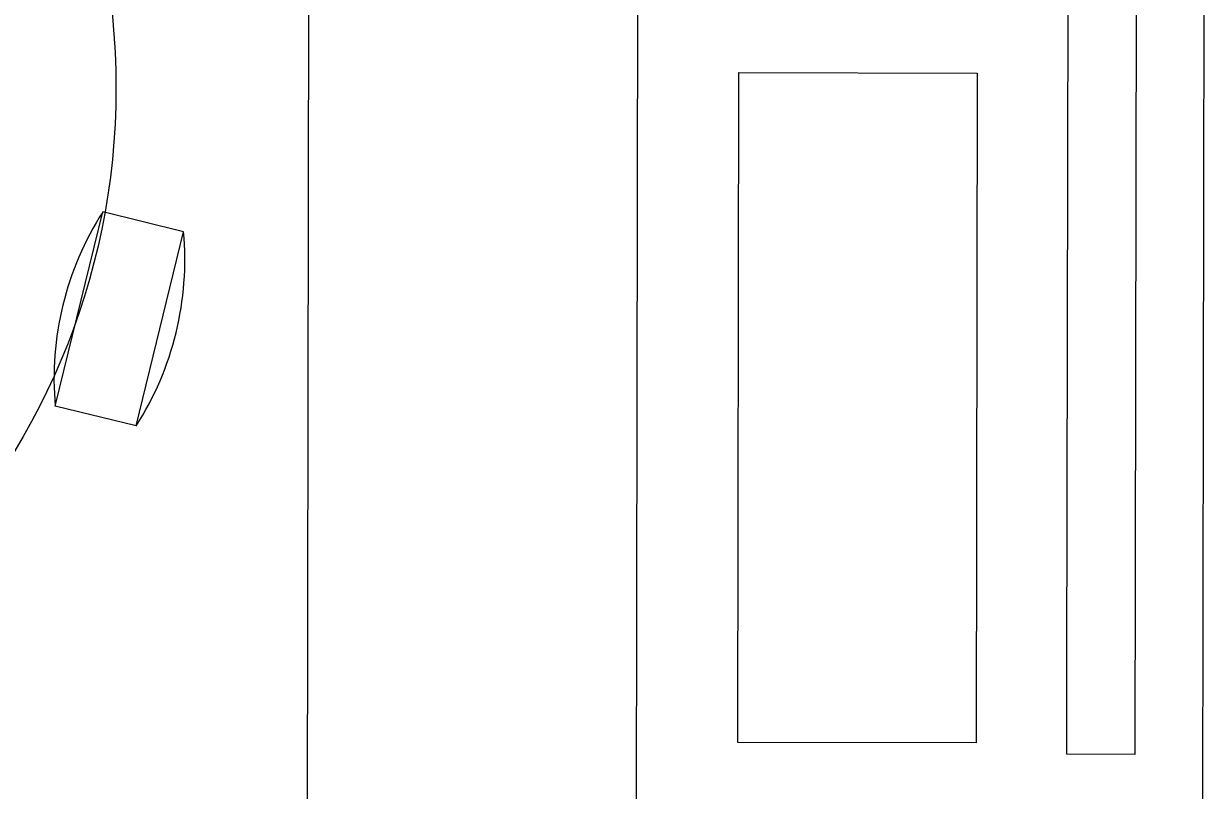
# Model space of a CAD drawing. Header units: inches. Extents: x -12418 to 57169, y -29325 to 19878.
# Drawn here: x 48152.5 to 48507.2, y -11677.6 to -11447.5 of the extents above; entities that cross this region are included whole.
import ezdxf

# ---------------------------------------------------------------- set-up
doc = ezdxf.new("R2010")
doc.units = ezdxf.units.IN
doc.header["$LTSCALE"] = 25
doc.header["$MEASUREMENT"] = 0
doc.header["$PDMODE"] = 3
doc.layers.get('0').update_dxf_attribs({"color": 8})
doc.layers.get('Defpoints').update_dxf_attribs({"color": 8})
doc.layers.add('00-Ground Floor$0$LOADING', color=253, linetype='Continuous', lineweight=5)
doc.layers.add('E-DIM', color=6, linetype='Continuous', lineweight=18)
doc.styles.get("Standard").update_dxf_attribs({"font": 'arial.ttf'})
doc.dimstyles.get("Standard").update_dxf_attribs({"dimtxt": 150, "dimasz": 150, "dimexe": 0.18, "dimexo": 0.0625, "dimgap": 1, "dimtad": 1, "dimdec": 0, "dimlfac": 0.1, "dimzin": 0, "dimdsep": 46, "dimtxsty": 'Standard', "dimcen": 0.09, "dimclrd": 256, "dimclrt": 7, "dimadec": 0, "dimazin": 0, "dimtfac": 1, "dimtdec": 0, "dimtofl": 0, "dimtmove": 0, "dimatfit": 3, "dimfxl": 1, "dimtolj": 1, "dimtzin": 0, "dimarcsym": 0})

# ---------------------------------------------------------------- blocks, each defined once
blk = doc.blocks.new('00-Ground Floor$0$HF10037-P')
for p, q in [((0, 0), (-0.01424, -0.05828)), ((0, 0), (0.02429, -0.00594)), ((0.02429, -0.00594), (0.01004, -0.06422)), ((-0.01424, -0.05828), (0.01004, -0.06422))]:
    blk.add_line(p, q)
blk.add_circle((0.21605, -0.1014), 0.21)
for centre, start, end in [((0.07788, -0.04992), 147.3419, 185.1912), ((-0.06784, -0.0143), 327.3419, 5.1912)]:
    blk.add_arc(centre, 0.0925, start, end)
blk = doc.blocks.new('00-Ground Floor$0$workstation')
at = {"layer": '00-Ground Floor$0$LOADING'}
for p, q in [((2854.35, -994.87, 0), (2854.249, -1055.87, 0)), ((2827.457, -1004.855, 0), (2827.383, -1049.855, 0)), ((2844.457, -1004.883, 0), (2844.383, -1049.883, 0)), ((2829.442, -1039.863, 0), (2829.498, -1006.47, 0)), ((2829.498, -1006.47, 0), (2831.541, -1006.474, 0)), ((2831.541, -1006.474, 0), (2831.537, -1008.969, 0)), ((2834.231, -1026.922, 0), (2834.264, -1006.819, 0)), ((2834.264, -1006.819, 0), (2841.415, -1006.831, 0)), ((2841.415, -1006.831, 0), (2841.382, -1026.934, 0)), ((2831.537, -1008.969, 0), (2831.485, -1039.866, 0)), ((2841.382, -1026.934, 0), (2834.231, -1026.922, 0))]:
    blk.add_line(p, q, dxfattribs=at)
blk = doc.blocks.new('00-Ground Floor')
at = {"layer": '00-Ground Floor$0$LOADING', "rotation": 180}
for name, p, xscale, yscale, zscale in [('00-Ground Floor$0$workstation', (76780.98, -21731.53, 0), 10, 10, 10), ('00-Ground Floor$0$HF10037-P', (48186.23, -11568.24, 0), 1000, 1000, 1000)]:
    blk.add_blockref(name, p, dxfattribs=dict(at, xscale=xscale, yscale=yscale, zscale=zscale))
blk = doc.blocks.new('*D341')
at = {"layer": 'Defpoints', "color": 0, "transparency": 16777216}
for p in [(48300, -11818.5), (45900, -12300), (48300, -12300)]:
    blk.add_point(p, dxfattribs=at)
at = {"layer": 'E-DIM', "color": 0, "lineweight": -2, "transparency": 16777216}
for p, q in [((45900, -12299.94), (45900, -11818.32)), ((48300, -12299.94), (48300, -11818.32))]:
    blk.add_line(p, q, dxfattribs=at)
at = {"layer": 'E-DIM', "lineweight": -2, "transparency": 16777216}
blk.add_line((46050, -11818.5), (48150, -11818.5), dxfattribs=at)
at = {"layer": 'E-DIM', "transparency": 16777216}
for points in [[(46050, -11793.5), (46050, -11843.5), (45900, -11818.5)], [(48150, -11793.5), (48150, -11843.5), (48300, -11818.5)]]:
    blk.add_solid(points, dxfattribs=at)
at = {"layer": 'E-DIM', "color": 7, "transparency": 16777216, "insert": (47100, -11740.91), "char_height": 150, "attachment_point": 5}
blk.add_mtext('\\A1;240', dxfattribs=at)

msp = doc.modelspace()

# ---------------------------------------------------------------- block references
msp.add_blockref('00-Ground Floor', (0, 0))

# ---------------------------------------------------------------- dimensions: what is measured, and where the dimension line sits
at = {"layer": 'E-DIM'}
dim = msp.add_linear_dim(base=(48300, -11818.5), p1=(45900, -12300), p2=(48300, -12300), dimstyle='Standard', dxfattribs=at)
dim.commit()
dim.dimension.update_dxf_attribs({"geometry": '*D341', "text_midpoint": (47100, -11740.91)})

doc.saveas('drawing.dxf')
